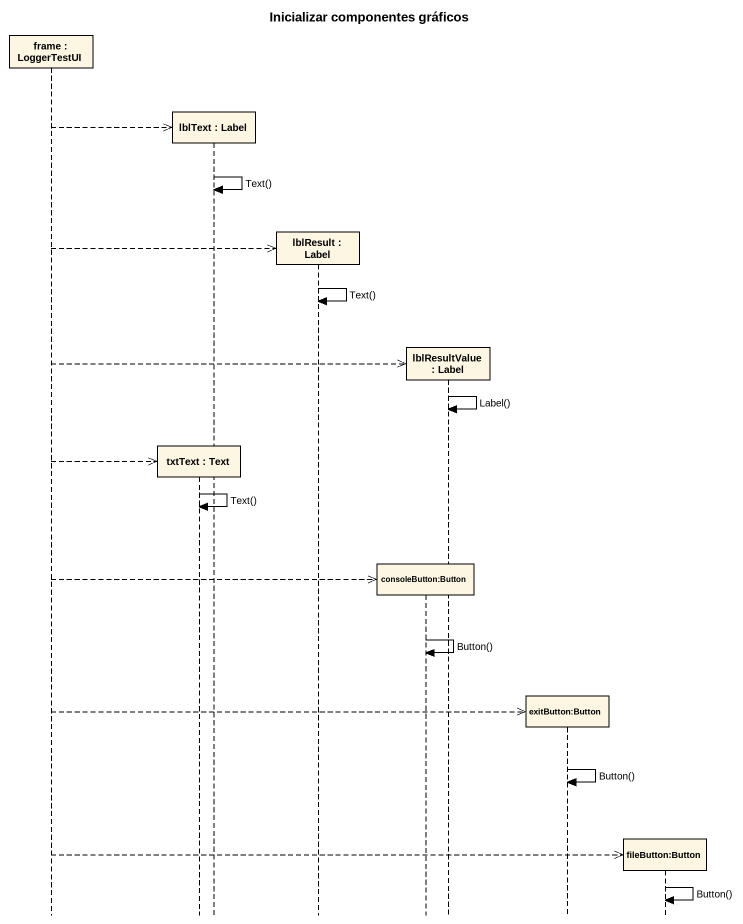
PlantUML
@startuml
title Inicializar componentes gráficos
hide footbox
participant "frame : LoggerTestUI" as frame_
participant "txtText : Text" as txtText
participant "lblText : Label" as lblText
participant "lblResult : Label" as lblResult
participant "consoleButton:Button" as consoleButton_Button
participant "lblResultValue : Label" as lblResultValue
participant "exitButton:Button" as exitButton_Button
participant "fileButton:Button" as fileButton_Button

frame_ -->> lblText **
lblText -> lblText : Text()
frame_ -->> lblResult **
lblResult -> lblResult : Text()
frame_ -->> lblResultValue **
lblResultValue -> lblResultValue : Label()
frame_ -->> txtText **
txtText -> txtText : Text()
frame_ -->> consoleButton_Button **
consoleButton_Button -> consoleButton_Button : Button()
frame_ -->> exitButton_Button **
exitButton_Button -> exitButton_Button : Button()
frame_ -->> fileButton_Button **
fileButton_Button -> fileButton_Button : Button()
@enduml
